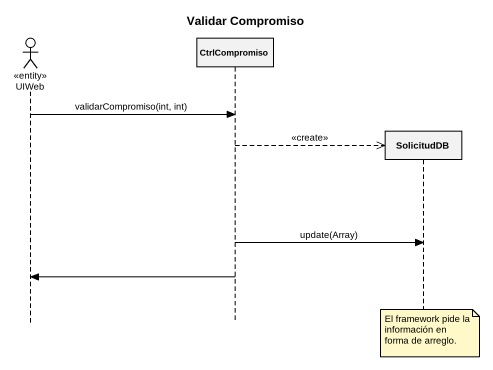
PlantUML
@startuml
title Validar Compromiso
hide footbox
actor UIWeb <<entity>>
participant CtrlCompromiso
participant SolicitudDB

UIWeb -> CtrlCompromiso : validarCompromiso(int, int)
CtrlCompromiso -->> SolicitudDB ** : <<create>>
CtrlCompromiso -> SolicitudDB : update(Array)
CtrlCompromiso -> UIWeb
note over SolicitudDB : El framework pide la información en forma de arreglo.
@enduml
